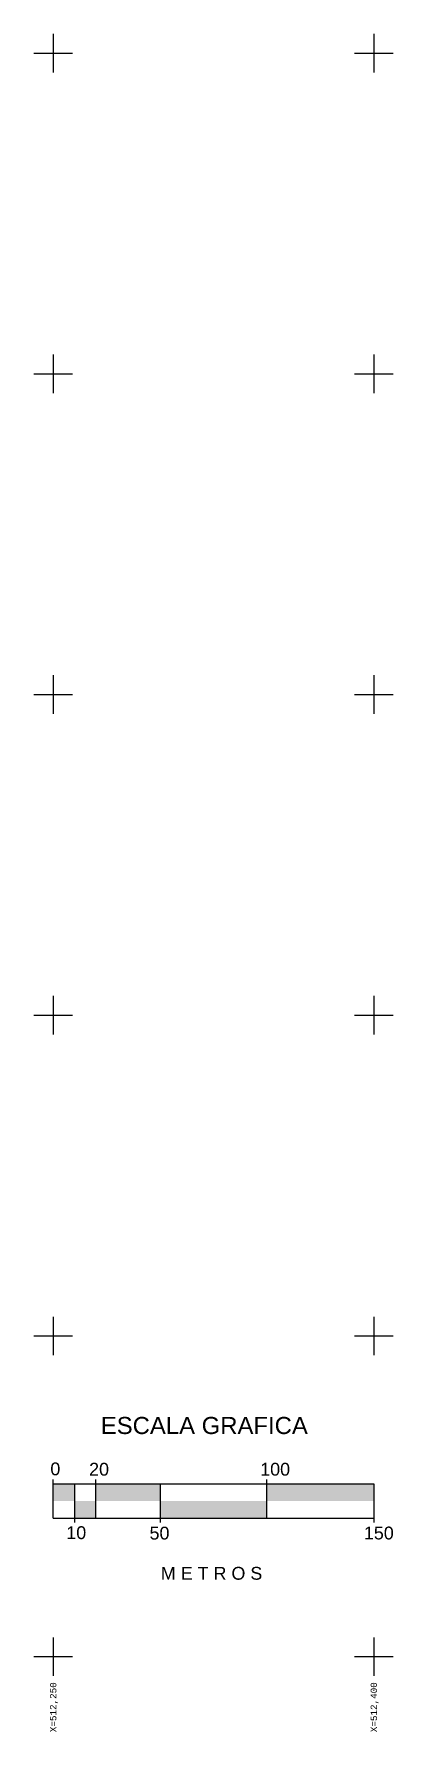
# Model space of a CAD drawing. Extents: x 511332 to 513116, y 2153897 to 2154842.
# Drawn here: x 512241 to 512409, y 2153965 to 2154759 of the extents above; entities that cross this region are included whole.
import ezdxf
from ezdxf.enums import TextEntityAlignment as Align

# ---------------------------------------------------------------- set-up
doc = ezdxf.new("R2010")
doc.units = 0
doc.header["$LTSCALE"] = 40
doc.header["$MEASUREMENT"] = 0
for name, color, linetype in [('CVL_RET_TX', 2, 'Continuous'), ('Reticula de coordenadas', 4, 'Continuous'), ('Texto', 7, 'Continuous')]:
    doc.layers.add(name, color=color, linetype=linetype)
doc.styles.add('Ariall', font='arial.ttf')
doc.styles.add('MONOTXT4', font='MONOTXT4.shx')

msp = doc.modelspace()

# ---------------------------------------------------------------- linework, layer by layer
at = {"color": 1}
for p, q in [((512250, 2154064.77), (512250, 2154082.77)), ((512270, 2154064.77), (512270, 2154082.77)), ((512350, 2154064.77), (512350, 2154082.77)), ((512250, 2154080.77), (512400, 2154080.77)), ((512260, 2154080.77), (512260, 2154062.77)), ((512300, 2154080.77), (512300, 2154062.77)), ((512400, 2154080.77), (512400, 2154062.77)), ((512250, 2154064.77), (512400, 2154064.77))]:
    msp.add_line(p, q, dxfattribs=at)
for points in [[(512250, 2154080.77), (512250, 2154072.77), (512260, 2154080.77), (512260, 2154072.77)], [(512270, 2154080.77), (512270, 2154072.77), (512300, 2154080.77), (512300, 2154072.77)], [(512350, 2154080.77), (512350, 2154072.77), (512400, 2154080.77), (512400, 2154072.77)], [(512260, 2154072.77), (512260, 2154064.77), (512270, 2154072.77), (512270, 2154064.77)], [(512300, 2154072.77), (512300, 2154064.77), (512350, 2154072.77), (512350, 2154064.77)]]:
    msp.add_trace(points, dxfattribs=at)
at = {"layer": 'Reticula de coordenadas', "linetype": 'Continuous'}
for p, q in [((512250, 2154759), (512250, 2154741)), ((512400, 2154759), (512400, 2154741)), ((512241, 2154750), (512259, 2154750)), ((512391, 2154750), (512409, 2154750)), ((512250, 2154609), (512250, 2154591)), ((512400, 2154609), (512400, 2154591)), ((512241, 2154600), (512259, 2154600)), ((512391, 2154600), (512409, 2154600)), ((512250, 2154459), (512250, 2154441)), ((512400, 2154459), (512400, 2154441)), ((512241, 2154450), (512259, 2154450)), ((512391, 2154450), (512409, 2154450)), ((512250, 2154309), (512250, 2154291)), ((512400, 2154309), (512400, 2154291)), ((512241, 2154300), (512259, 2154300)), ((512391, 2154300), (512409, 2154300)), ((512250, 2154159), (512250, 2154141)), ((512400, 2154159), (512400, 2154141)), ((512241, 2154150), (512259, 2154150)), ((512391, 2154150), (512409, 2154150)), ((512250, 2154009), (512250, 2153991)), ((512400, 2154009), (512400, 2153991)), ((512241, 2154000), (512259, 2154000)), ((512391, 2154000), (512409, 2154000))]:
    msp.add_line(p, q, dxfattribs=at)

# ---------------------------------------------------------------- texts
at = {"color": 1, "style": 'Ariall'}
for s, p in [('0', (512248.68, 2154084.81)), ('20', (512266.8, 2154084.64)), ('100', (512346.84, 2154084.64)), ('10', (512256.13, 2154054.96)), ('50', (512295.08, 2154054.76)), ('150', (512395.35, 2154054.8))]:
    msp.add_text(s, height=6, dxfattribs=at).set_placement(p)
at = {"layer": 'CVL_RET_TX', "color": 7, "style": 'MONOTXT4'}
for s, p in [('X=512,250', (512250, 2153988)), ('X=512,400', (512400, 2153988))]:
    msp.add_text(s, height=3, rotation=90, dxfattribs=at).set_placement(p, align=Align.MIDDLE_RIGHT)
at = {"layer": 'Texto', "style": 'Ariall'}
for s, height, p in [('ESCALA GRAFICA', 8, (512369.14, 2154108.1)), ('M E T R O S', 6, (512347.84, 2154038.96))]:
    msp.add_text(s, height=height, dxfattribs=at).set_placement(p, align=Align.MIDDLE_RIGHT)

doc.saveas('drawing.dxf')
